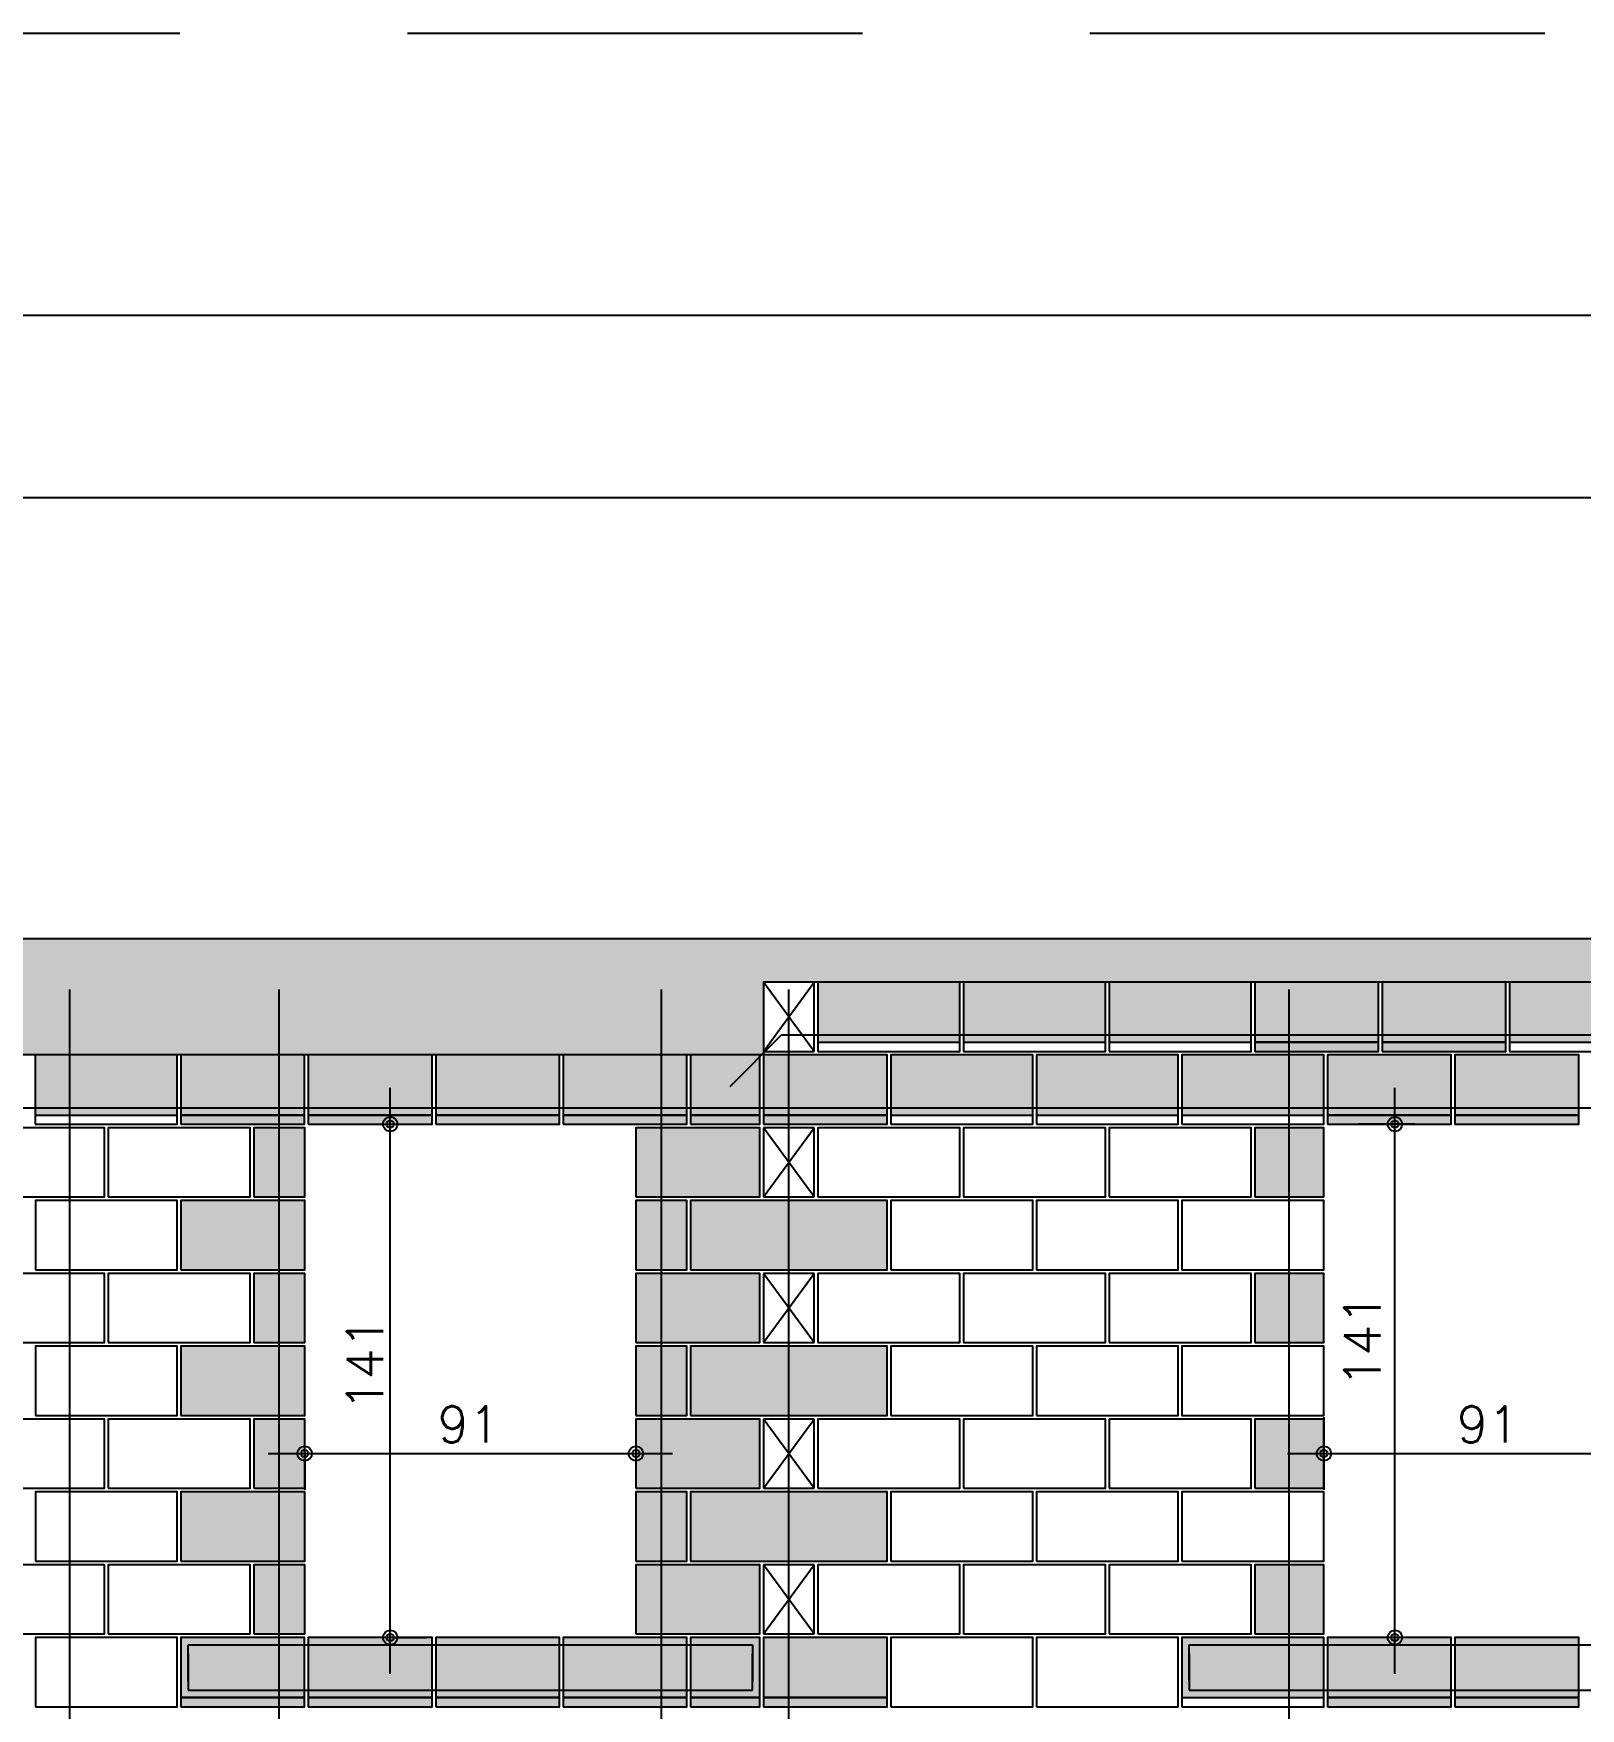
# Model space of a CAD drawing. Extents: x -1.9 to 86, y -1.5 to 61.
# Drawn here: x 36.5 to 45, y 51.75 to 60.95 of the extents above; entities that cross this region are included whole.
import ezdxf

# ---------------------------------------------------------------- set-up
doc = ezdxf.new("R2010")
doc.units = 0
doc.header["$MEASUREMENT"] = 0
doc.linetypes.add('HIDDEN', pattern=[0.375, 0.25, -0.125])
doc.layers.get('0').update_dxf_attribs({"linetype": 'CONTINUOUS'})
doc.layers.get('Defpoints').update_dxf_attribs({"linetype": 'CONTINUOUS'})
for name, color, linetype in [('ARQ_FOLHA', 7, 'CONTINUOUS'), ('PENA_01', 1, 'CONTINUOUS'), ('PENA_02', 2, 'CONTINUOUS'), ('PENA_03', 3, 'CONTINUOUS'), ('PENA_05', 5, 'CONTINUOUS'), ('PENA_09', 254, 'CONTINUOUS'), ('PENA_11', 252, 'CONTINUOUS'), ('PENA_19', 240, 'CONTINUOUS'), ('PENA_21', 100, 'CONTINUOUS'), ('PENA_23', 50, 'CONTINUOUS'), ('PENA_28', 135, 'CONTINUOUS')]:
    doc.layers.add(name, color=color, linetype=linetype)
doc.styles.get("Standard").update_dxf_attribs({"font": 'ROMANS.SHX'})

# ---------------------------------------------------------------- blocks, each defined once
blk = doc.blocks.new('FOLHA A1 - 841 X 594')
at = {"layer": 'ARQ_FOLHA', "color": 1}
for points in [[(-841, 0), (0, 0), (0, 594), (-841, 594)], [(-816, 10), (-10, 10), (-10, 584), (-816, 584)]]:
    blk.add_lwpolyline(points, close=True, dxfattribs=at)
at = {"layer": 'Defpoints', "color": 8, "linetype": 'HIDDEN', "ltscale": 100}
blk.add_lwpolyline([(-860.5, 609.5), (-860.5, -15.5), (19.5, -15.5), (19.5, 609.5)], close=True, dxfattribs=at)
blk = doc.blocks.new('*U24')
blk.add_blockref('FOLHA A1 - 841 X 594', (0, 0))

msp = doc.modelspace()

# ---------------------------------------------------------------- linework, layer by layer
at = {"layer": 'PENA_01', "linetype": 'Continuous'}
for p, q in [((40.805295, 55.408602), (41.585295, 55.408602)), ((41.605295, 55.408602), (42.385295, 55.408602)), ((42.405295, 55.408602), (43.185295, 55.408602)), ((43.205295, 55.408602), (43.885295, 55.408602)), ((43.905295, 55.408602), (44.585295, 55.408602)), ((44.605295, 55.408602), (45.385295, 55.408602)), ((38.455276, 51.938602), (38.455276, 55.158602)), ((43.975294, 51.938602), (43.975294, 55.158602)), ((36.504911, 55.008602), (37.284911, 55.008602)), ((37.304911, 55.008602), (37.984911, 55.008602)), ((38.004911, 55.008602), (38.684911, 55.008602)), ((38.544911, 54.958602), (38.655276, 54.958602)), ((38.705295, 55.008602), (39.385295, 55.008602)), ((39.405295, 55.008602), (40.085295, 55.008602)), ((40.105295, 55.008602), (40.485295, 55.008602)), ((40.505295, 55.008602), (41.185295, 55.008602)), ((41.205295, 55.008602), (41.985295, 55.008602)), ((42.005295, 55.008602), (42.785295, 55.008602)), ((42.805295, 55.008602), (43.585295, 55.008602)), ((43.605295, 55.008602), (44.285295, 55.008602)), ((44.085295, 54.958602), (43.775294, 54.958602)), ((44.305295, 55.008602), (44.985295, 55.008602)), ((39.805295, 53.348602), (39.805295, 53.349028)), ((43.585295, 53.348602), (43.585295, 52.949028)), ((37.785295, 53.149028), (40.005295, 53.149028)), ((37.985295, 53.158602), (37.985295, 52.949028)), ((43.385295, 53.149028), (45.605295, 53.149028)), ((38.479179, 52.138602), (38.655276, 52.138602)), ((43.920493, 52.138602), (43.775294, 52.138602)), ((37.304911, 51.808602), (37.984911, 51.808602)), ((38.004911, 51.808602), (38.684911, 51.808602)), ((38.705295, 51.808602), (39.385295, 51.808602)), ((39.405295, 51.808602), (40.085295, 51.808602)), ((40.105295, 51.808602), (40.485295, 51.808602)), ((40.505295, 51.808602), (41.185295, 51.808602)), ((42.805295, 51.808602), (43.585295, 51.808602)), ((43.605295, 51.808602), (44.285295, 51.808602)), ((44.305295, 51.808602), (44.985295, 51.808602))]:
    msp.add_line(p, q, dxfattribs=at)
at = {"layer": 'PENA_02', "linetype": 'Continuous'}
for p, q in [((40.785295, 55.738602), (40.505295, 55.738602)), ((40.505295, 55.738602), (40.505295, 55.358602)), ((40.785295, 55.358602), (40.785295, 55.738602)), ((40.505295, 55.358602), (40.785295, 55.358602)), ((40.785295, 54.938602), (40.505295, 54.938602)), ((40.505295, 54.938602), (40.505295, 54.558602)), ((40.785295, 54.558602), (40.785295, 54.938602)), ((40.505295, 54.558602), (40.785295, 54.558602)), ((40.785295, 54.138602), (40.505295, 54.138602)), ((40.505295, 54.138602), (40.505295, 53.758602)), ((40.785295, 53.758602), (40.785295, 54.138602)), ((40.505295, 53.758602), (40.785295, 53.758602)), ((40.785295, 53.338602), (40.505295, 53.338602)), ((40.505295, 53.338602), (40.505295, 52.958602)), ((40.785295, 52.958602), (40.785295, 53.338602)), ((40.505295, 52.958602), (40.785295, 52.958602)), ((40.785295, 52.538602), (40.505295, 52.538602)), ((40.505295, 52.538602), (40.505295, 52.158602)), ((40.785295, 52.158602), (40.785295, 52.538602)), ((40.505295, 52.158602), (40.785295, 52.158602))]:
    msp.add_line(p, q, dxfattribs=at)
for points in [[(28.305295, 55.978602), (48.485295, 55.978602), (48.485295, 55.738602), (40.505295, 55.738602), (40.505295, 55.338602), (28.305295, 55.338602), (28.305295, 55.978602)], [(40.805295, 55.358602), (41.585295, 55.358602), (41.585295, 55.738602), (40.805295, 55.738602), (40.805295, 55.358602)], [(41.605295, 55.358602), (42.385295, 55.358602), (42.385295, 55.738602), (41.605295, 55.738602), (41.605295, 55.358602)], [(42.405295, 55.358602), (43.185295, 55.358602), (43.185295, 55.738602), (42.405295, 55.738602), (42.405295, 55.358602)], [(43.205295, 55.358602), (43.885295, 55.358602), (43.885295, 55.738602), (43.205295, 55.738602), (43.205295, 55.358602)], [(43.905295, 55.358602), (44.585295, 55.358602), (44.585295, 55.738602), (43.905295, 55.738602), (43.905295, 55.358602)], [(44.605295, 55.358602), (45.385295, 55.358602), (45.385295, 55.738602), (44.605295, 55.738602), (44.605295, 55.358602)], [(36.504911, 54.958602), (37.284911, 54.958602), (37.284911, 55.338602), (36.504911, 55.338602), (36.504911, 54.958602)], [(37.304911, 54.958602), (37.984911, 54.958602), (37.984911, 55.338602), (37.304911, 55.338602), (37.304911, 54.958602)], [(38.004911, 54.958602), (38.684911, 54.958602), (38.684911, 55.338602), (38.004911, 55.338602), (38.004911, 54.958602)], [(38.705295, 54.958602), (39.385295, 54.958602), (39.385295, 55.338602), (38.705295, 55.338602), (38.705295, 54.958602)], [(39.405295, 54.958602), (40.085295, 54.958602), (40.085295, 55.338602), (39.405295, 55.338602), (39.405295, 54.958602)], [(40.105295, 54.958602), (40.485295, 54.958602), (40.485295, 55.338602), (40.105295, 55.338602), (40.105295, 54.958602)], [(40.505295, 54.958602), (41.185295, 54.958602), (41.185295, 55.338602), (40.505295, 55.338602), (40.505295, 54.958602)], [(41.205295, 54.958602), (41.985295, 54.958602), (41.985295, 55.338602), (41.205295, 55.338602), (41.205295, 54.958602)], [(42.005295, 54.958602), (42.785295, 54.958602), (42.785295, 55.338602), (42.005295, 55.338602), (42.005295, 54.958602)], [(42.805295, 54.958602), (43.585295, 54.958602), (43.585295, 55.338602), (42.805295, 55.338602), (42.805295, 54.958602)], [(43.605295, 54.958602), (44.285295, 54.958602), (44.285295, 55.338602), (43.605295, 55.338602), (43.605295, 54.958602)], [(44.305295, 54.958602), (44.985295, 54.958602), (44.985295, 55.338602), (44.305295, 55.338602), (44.305295, 54.958602)], [(36.105295, 54.558602), (36.885295, 54.558602), (36.885295, 54.938602), (36.105295, 54.938602), (36.105295, 54.558602)], [(36.905295, 54.558602), (37.685295, 54.558602), (37.685295, 54.938602), (36.905295, 54.938602), (36.905295, 54.558602)], [(37.705295, 54.558602), (37.985295, 54.558602), (37.985295, 54.938602), (37.705295, 54.938602), (37.705295, 54.558602)], [(39.805295, 54.558602), (40.485295, 54.558602), (40.485295, 54.938602), (39.805295, 54.938602), (39.805295, 54.558602)], [(40.805295, 54.558602), (41.585295, 54.558602), (41.585295, 54.938602), (40.805295, 54.938602), (40.805295, 54.558602)], [(41.605295, 54.558602), (42.385295, 54.558602), (42.385295, 54.938602), (41.605295, 54.938602), (41.605295, 54.558602)], [(42.405295, 54.558602), (43.185295, 54.558602), (43.185295, 54.938602), (42.405295, 54.938602), (42.405295, 54.558602)], [(43.205295, 54.558602), (43.585295, 54.558602), (43.585295, 54.938602), (43.205295, 54.938602), (43.205295, 54.558602)], [(36.505295, 54.158602), (37.285295, 54.158602), (37.285295, 54.538602), (36.505295, 54.538602), (36.505295, 54.158602)], [(37.305295, 54.158602), (37.985295, 54.158602), (37.985295, 54.538602), (37.305295, 54.538602), (37.305295, 54.158602)], [(39.805295, 54.158602), (40.085295, 54.158602), (40.085295, 54.538602), (39.805295, 54.538602), (39.805295, 54.158602)], [(40.105295, 54.158602), (41.185295, 54.158602), (41.185295, 54.538602), (40.105295, 54.538602), (40.105295, 54.158602)], [(41.205295, 54.158602), (41.985295, 54.158602), (41.985295, 54.538602), (41.205295, 54.538602), (41.205295, 54.158602)], [(42.005295, 54.158602), (42.785295, 54.158602), (42.785295, 54.538602), (42.005295, 54.538602), (42.005295, 54.158602)], [(42.805295, 54.158602), (43.585295, 54.158602), (43.585295, 54.538602), (42.805295, 54.538602), (42.805295, 54.158602)], [(36.105295, 53.758602), (36.885295, 53.758602), (36.885295, 54.138602), (36.105295, 54.138602), (36.105295, 53.758602)], [(36.905295, 53.758602), (37.685295, 53.758602), (37.685295, 54.138602), (36.905295, 54.138602), (36.905295, 53.758602)], [(37.705295, 53.758602), (37.985295, 53.758602), (37.985295, 54.138602), (37.705295, 54.138602), (37.705295, 53.758602)], [(39.805295, 53.758602), (40.485295, 53.758602), (40.485295, 54.138602), (39.805295, 54.138602), (39.805295, 53.758602)], [(40.805295, 53.758602), (41.585295, 53.758602), (41.585295, 54.138602), (40.805295, 54.138602), (40.805295, 53.758602)], [(41.605295, 53.758602), (42.385295, 53.758602), (42.385295, 54.138602), (41.605295, 54.138602), (41.605295, 53.758602)], [(42.405295, 53.758602), (43.185295, 53.758602), (43.185295, 54.138602), (42.405295, 54.138602), (42.405295, 53.758602)], [(43.205295, 53.758602), (43.585295, 53.758602), (43.585295, 54.138602), (43.205295, 54.138602), (43.205295, 53.758602)], [(36.505295, 53.358602), (37.285295, 53.358602), (37.285295, 53.738602), (36.505295, 53.738602), (36.505295, 53.358602)], [(37.305295, 53.358602), (37.985295, 53.358602), (37.985295, 53.738602), (37.305295, 53.738602), (37.305295, 53.358602)], [(39.805295, 53.358602), (40.085295, 53.358602), (40.085295, 53.738602), (39.805295, 53.738602), (39.805295, 53.358602)], [(40.105295, 53.358602), (41.185295, 53.358602), (41.185295, 53.738602), (40.105295, 53.738602), (40.105295, 53.358602)], [(41.205295, 53.358602), (41.985295, 53.358602), (41.985295, 53.738602), (41.205295, 53.738602), (41.205295, 53.358602)], [(42.005295, 53.358602), (42.785295, 53.358602), (42.785295, 53.738602), (42.005295, 53.738602), (42.005295, 53.358602)], [(42.805295, 53.358602), (43.585295, 53.358602), (43.585295, 53.738602), (42.805295, 53.738602), (42.805295, 53.358602)], [(36.105295, 52.958602), (36.885295, 52.958602), (36.885295, 53.338602), (36.105295, 53.338602), (36.105295, 52.958602)], [(36.905295, 52.958602), (37.685295, 52.958602), (37.685295, 53.338602), (36.905295, 53.338602), (36.905295, 52.958602)], [(37.705295, 52.958602), (37.985295, 52.958602), (37.985295, 53.338602), (37.705295, 53.338602), (37.705295, 52.958602)], [(39.805295, 52.958602), (40.485295, 52.958602), (40.485295, 53.338602), (39.805295, 53.338602), (39.805295, 52.958602)], [(40.805295, 52.958602), (41.585295, 52.958602), (41.585295, 53.338602), (40.805295, 53.338602), (40.805295, 52.958602)], [(41.605295, 52.958602), (42.385295, 52.958602), (42.385295, 53.338602), (41.605295, 53.338602), (41.605295, 52.958602)], [(42.405295, 52.958602), (43.185295, 52.958602), (43.185295, 53.338602), (42.405295, 53.338602), (42.405295, 52.958602)], [(43.205295, 52.958602), (43.585295, 52.958602), (43.585295, 53.338602), (43.205295, 53.338602), (43.205295, 52.958602)], [(36.505295, 52.558602), (37.285295, 52.558602), (37.285295, 52.938602), (36.505295, 52.938602), (36.505295, 52.558602)], [(37.305295, 52.558602), (37.985295, 52.558602), (37.985295, 52.938602), (37.305295, 52.938602), (37.305295, 52.558602)], [(39.805295, 52.558602), (40.085295, 52.558602), (40.085295, 52.938602), (39.805295, 52.938602), (39.805295, 52.558602)], [(40.105295, 52.558602), (41.185295, 52.558602), (41.185295, 52.938602), (40.105295, 52.938602), (40.105295, 52.558602)], [(41.205295, 52.558602), (41.985295, 52.558602), (41.985295, 52.938602), (41.205295, 52.938602), (41.205295, 52.558602)], [(42.005295, 52.558602), (42.785295, 52.558602), (42.785295, 52.938602), (42.005295, 52.938602), (42.005295, 52.558602)], [(42.805295, 52.558602), (43.585295, 52.558602), (43.585295, 52.938602), (42.805295, 52.938602), (42.805295, 52.558602)], [(36.105295, 52.158602), (36.885295, 52.158602), (36.885295, 52.538602), (36.105295, 52.538602), (36.105295, 52.158602)], [(36.905295, 52.158602), (37.685295, 52.158602), (37.685295, 52.538602), (36.905295, 52.538602), (36.905295, 52.158602)], [(37.705295, 52.158602), (37.985295, 52.158602), (37.985295, 52.538602), (37.705295, 52.538602), (37.705295, 52.158602)], [(39.805295, 52.158602), (40.485295, 52.158602), (40.485295, 52.538602), (39.805295, 52.538602), (39.805295, 52.158602)], [(40.805295, 52.158602), (41.585295, 52.158602), (41.585295, 52.538602), (40.805295, 52.538602), (40.805295, 52.158602)], [(41.605295, 52.158602), (42.385295, 52.158602), (42.385295, 52.538602), (41.605295, 52.538602), (41.605295, 52.158602)], [(42.405295, 52.158602), (43.185295, 52.158602), (43.185295, 52.538602), (42.405295, 52.538602), (42.405295, 52.158602)], [(43.205295, 52.158602), (43.585295, 52.158602), (43.585295, 52.538602), (43.205295, 52.538602), (43.205295, 52.158602)], [(36.505295, 51.758602), (37.285295, 51.758602), (37.285295, 52.138602), (36.505295, 52.138602), (36.505295, 51.758602)], [(37.304911, 51.758602), (37.984911, 51.758602), (37.984911, 52.138602), (37.304911, 52.138602), (37.304911, 51.758602)], [(38.004911, 51.758602), (38.684911, 51.758602), (38.684911, 52.138602), (38.004911, 52.138602), (38.004911, 51.758602)], [(38.705295, 51.758602), (39.385295, 51.758602), (39.385295, 52.138602), (38.705295, 52.138602), (38.705295, 51.758602)], [(39.405295, 51.758602), (40.085295, 51.758602), (40.085295, 52.138602), (39.405295, 52.138602), (39.405295, 51.758602)], [(40.105295, 51.758602), (40.485295, 51.758602), (40.485295, 52.138602), (40.105295, 52.138602), (40.105295, 51.758602)], [(40.505295, 51.758602), (41.185295, 51.758602), (41.185295, 52.138602), (40.505295, 52.138602), (40.505295, 51.758602)], [(41.205295, 51.758602), (41.985295, 51.758602), (41.985295, 52.138602), (41.205295, 52.138602), (41.205295, 51.758602)], [(42.005295, 51.758602), (42.785295, 51.758602), (42.785295, 52.138602), (42.005295, 52.138602), (42.005295, 51.758602)], [(42.805295, 51.758602), (43.585295, 51.758602), (43.585295, 52.138602), (42.805295, 52.138602), (42.805295, 51.758602)], [(43.605295, 51.758602), (44.285295, 51.758602), (44.285295, 52.138602), (43.605295, 52.138602), (43.605295, 51.758602)], [(44.305295, 51.758602), (44.985295, 51.758602), (44.985295, 52.138602), (44.305295, 52.138602), (44.305295, 51.758602)]]:
    msp.add_lwpolyline(points, dxfattribs=at)
for centre, radius in [((38.455276, 54.958602), 0.04), ((38.455276, 54.958602), 0.02), ((43.975294, 54.958602), 0.04), ((43.975294, 54.958602), 0.02), ((37.985295, 53.149028), 0.04), ((39.805295, 53.149028), 0.04), ((43.585295, 53.149028), 0.04), ((37.985295, 53.149028), 0.02), ((39.805295, 53.149028), 0.02), ((43.585295, 53.149028), 0.02), ((38.455276, 52.138602), 0.04), ((43.975294, 52.138602), 0.04), ((38.455276, 52.138602), 0.02), ((43.975294, 52.138602), 0.02)]:
    msp.add_circle(centre, radius, dxfattribs=at)
at = {"layer": 'PENA_03', "linetype": 'Continuous'}
for p, q in [((40.505295, 55.358602), (40.785295, 55.738602)), ((40.785295, 55.358602), (40.505295, 55.738602)), ((38.344911, 54.958602), (38.344911, 54.958602)), ((40.505295, 54.558602), (40.785295, 54.938602)), ((40.785295, 54.558602), (40.505295, 54.938602)), ((44.285295, 54.958602), (44.285295, 54.958602)), ((40.505295, 53.758602), (40.785295, 54.138602)), ((40.785295, 53.758602), (40.505295, 54.138602)), ((43.585295, 53.548602), (43.585295, 53.548602)), ((37.985295, 53.358602), (37.985295, 53.358602)), ((40.505295, 52.958602), (40.785295, 53.338602)), ((40.785295, 52.958602), (40.505295, 53.338602)), ((39.805295, 53.148602), (39.805295, 53.148602)), ((40.505295, 52.158602), (40.785295, 52.538602)), ((40.785295, 52.158602), (40.505295, 52.538602)), ((38.279179, 52.138602), (38.279179, 52.138602)), ((44.120493, 52.138602), (44.120493, 52.138602))]:
    msp.add_line(p, q, dxfattribs=at)
at = {"layer": 'PENA_05', "linetype": 'Continuous'}
for p, q in [((36.695295, 48.738602), (36.695295, 55.698602)), ((37.845295, 48.738602), (37.845295, 55.698602)), ((39.945295, 48.738602), (39.945295, 55.698602)), ((40.645295, 48.738602), (40.645295, 55.698602)), ((43.395295, 48.738602), (43.395295, 55.698602)), ((40.322452, 55.16576), (40.605295, 55.448602)), ((40.605295, 55.448602), (48.385295, 55.448602)), ((28.405295, 55.048602), (48.385295, 55.048602)), ((37.344911, 51.898602), (37.344911, 52.098602)), ((37.344911, 52.098602), (40.445295, 52.098602)), ((40.445295, 52.098602), (40.445295, 51.898602)), ((42.845295, 51.898602), (42.845295, 52.098602)), ((42.845295, 52.098602), (45.645295, 52.098602)), ((37.344911, 52.048602), (37.344911, 51.848602)), ((40.445295, 51.848602), (40.445295, 52.048602)), ((42.845295, 52.048602), (42.845295, 51.848602)), ((37.344911, 51.848602), (40.445295, 51.848602)), ((42.845295, 51.848602), (45.645295, 51.848602))]:
    msp.add_line(p, q, dxfattribs=at)
at = {"layer": 'PENA_09', "linetype": 'Continuous'}
for points in [[(40.805295, 55.408602), (41.585295, 55.408602), (41.585295, 55.738602), (40.805295, 55.738602), (40.805295, 55.408602)], [(41.605295, 55.408602), (42.385295, 55.408602), (42.385295, 55.738602), (41.605295, 55.738602), (41.605295, 55.408602)], [(42.405295, 55.408602), (43.185295, 55.408602), (43.185295, 55.738602), (42.405295, 55.738602), (42.405295, 55.408602)], [(43.205295, 55.408602), (43.885295, 55.408602), (43.885295, 55.738602), (43.205295, 55.738602), (43.205295, 55.408602)], [(43.905295, 55.408602), (44.585295, 55.408602), (44.585295, 55.738602), (43.905295, 55.738602), (43.905295, 55.408602)], [(44.605295, 55.408602), (45.385295, 55.408602), (45.385295, 55.738602), (44.605295, 55.738602), (44.605295, 55.408602)], [(36.504911, 55.008602), (37.284911, 55.008602), (37.284911, 55.338602), (36.504911, 55.338602), (36.504911, 55.008602)], [(37.304911, 55.008602), (37.984911, 55.008602), (37.984911, 55.338602), (37.304911, 55.338602), (37.304911, 55.008602)], [(38.004911, 55.008602), (38.684911, 55.008602), (38.684911, 55.338602), (38.004911, 55.338602), (38.004911, 55.008602)], [(38.705295, 55.008602), (39.385295, 55.008602), (39.385295, 55.338602), (38.705295, 55.338602), (38.705295, 55.008602)], [(39.405295, 55.008602), (40.085295, 55.008602), (40.085295, 55.338602), (39.405295, 55.338602), (39.405295, 55.008602)], [(40.105295, 55.008602), (40.485295, 55.008602), (40.485295, 55.338602), (40.105295, 55.338602), (40.105295, 55.008602)], [(40.505295, 55.008602), (41.185295, 55.008602), (41.185295, 55.338602), (40.505295, 55.338602), (40.505295, 55.008602)], [(41.205295, 55.008602), (41.985295, 55.008602), (41.985295, 55.338602), (41.205295, 55.338602), (41.205295, 55.008602)], [(42.005295, 55.008602), (42.785295, 55.008602), (42.785295, 55.338602), (42.005295, 55.338602), (42.005295, 55.008602)], [(42.805295, 55.008602), (43.585295, 55.008602), (43.585295, 55.338602), (42.805295, 55.338602), (42.805295, 55.008602)], [(43.605295, 55.008602), (44.285295, 55.008602), (44.285295, 55.338602), (43.605295, 55.338602), (43.605295, 55.008602)], [(44.305295, 55.008602), (44.985295, 55.008602), (44.985295, 55.338602), (44.305295, 55.338602), (44.305295, 55.008602)], [(37.304911, 51.808602), (37.984911, 51.808602), (37.984911, 52.138602), (37.304911, 52.138602), (37.304911, 51.808602)], [(38.004911, 51.808602), (38.684911, 51.808602), (38.684911, 52.138602), (38.004911, 52.138602), (38.004911, 51.808602)], [(38.705295, 51.808602), (39.385295, 51.808602), (39.385295, 52.138602), (38.705295, 52.138602), (38.705295, 51.808602)], [(39.405295, 51.808602), (40.085295, 51.808602), (40.085295, 52.138602), (39.405295, 52.138602), (39.405295, 51.808602)], [(40.105295, 51.808602), (40.485295, 51.808602), (40.485295, 52.138602), (40.105295, 52.138602), (40.105295, 51.808602)], [(40.505295, 51.808602), (41.185295, 51.808602), (41.185295, 52.138602), (40.505295, 52.138602), (40.505295, 51.808602)], [(42.805295, 51.808602), (43.585295, 51.808602), (43.585295, 52.138602), (42.805295, 52.138602), (42.805295, 51.808602)], [(43.605295, 51.808602), (44.285295, 51.808602), (44.285295, 52.138602), (43.605295, 52.138602), (43.605295, 51.808602)], [(44.305295, 51.808602), (44.985295, 51.808602), (44.985295, 52.138602), (44.305295, 52.138602), (44.305295, 51.808602)]]:
    msp.add_lwpolyline(points, dxfattribs=at)
for points in [[(40.805295, 55.408602), (41.585295, 55.408602), (41.585295, 55.738602)], [(40.805295, 55.408602), (41.585295, 55.738602), (40.805295, 55.738602)], [(40.805295, 55.408602), (40.805295, 55.738602), (40.805295, 55.408602)], [(41.605295, 55.408602), (42.385295, 55.408602), (42.385295, 55.738602)], [(41.605295, 55.408602), (42.385295, 55.738602), (41.605295, 55.738602)], [(41.605295, 55.408602), (41.605295, 55.738602), (41.605295, 55.408602)], [(42.405295, 55.408602), (43.185295, 55.408602), (43.185295, 55.738602)], [(42.405295, 55.408602), (43.185295, 55.738602), (42.405295, 55.738602)], [(42.405295, 55.408602), (42.405295, 55.738602), (42.405295, 55.408602)], [(43.205295, 55.408602), (43.885295, 55.408602), (43.885295, 55.738602)], [(43.205295, 55.408602), (43.885295, 55.738602), (43.205295, 55.738602)], [(43.205295, 55.408602), (43.205295, 55.738602), (43.205295, 55.408602)], [(43.905295, 55.408602), (44.585295, 55.408602), (44.585295, 55.738602)], [(43.905295, 55.408602), (44.585295, 55.738602), (43.905295, 55.738602)], [(43.905295, 55.408602), (43.905295, 55.738602), (43.905295, 55.408602)], [(44.605295, 55.408602), (45.385295, 55.408602), (45.385295, 55.738602)], [(44.605295, 55.408602), (45.385295, 55.738602), (44.605295, 55.738602)], [(44.605295, 55.408602), (44.605295, 55.738602), (44.605295, 55.408602)], [(36.504911, 55.008602), (37.284911, 55.008602), (37.284911, 55.338602)], [(36.504911, 55.008602), (37.284911, 55.338602), (36.504911, 55.338602)], [(36.504911, 55.008602), (36.504911, 55.338602), (36.504911, 55.008602)], [(37.304911, 55.008602), (37.984911, 55.008602), (37.984911, 55.338602)], [(37.304911, 55.008602), (37.984911, 55.338602), (37.304911, 55.338602)], [(37.304911, 55.008602), (37.304911, 55.338602), (37.304911, 55.008602)], [(38.004911, 55.008602), (38.684911, 55.008602), (38.684911, 55.338602)], [(38.004911, 55.008602), (38.684911, 55.338602), (38.004911, 55.338602)], [(38.004911, 55.008602), (38.004911, 55.338602), (38.004911, 55.008602)], [(38.705295, 55.008602), (39.385295, 55.008602), (39.385295, 55.338602)], [(38.705295, 55.008602), (39.385295, 55.338602), (38.705295, 55.338602)], [(38.705295, 55.008602), (38.705295, 55.338602), (38.705295, 55.008602)], [(39.405295, 55.008602), (40.085295, 55.008602), (40.085295, 55.338602)], [(39.405295, 55.008602), (40.085295, 55.338602), (39.405295, 55.338602)], [(39.405295, 55.008602), (39.405295, 55.338602), (39.405295, 55.008602)], [(40.105295, 55.008602), (40.485295, 55.008602), (40.485295, 55.338602)], [(40.105295, 55.008602), (40.485295, 55.338602), (40.105295, 55.338602)], [(40.105295, 55.008602), (40.105295, 55.338602), (40.105295, 55.008602)], [(40.505295, 55.008602), (41.185295, 55.008602), (41.185295, 55.338602)], [(40.505295, 55.008602), (41.185295, 55.338602), (40.505295, 55.338602)], [(40.505295, 55.008602), (40.505295, 55.338602), (40.505295, 55.008602)], [(41.205295, 55.008602), (41.985295, 55.008602), (41.985295, 55.338602)], [(41.205295, 55.008602), (41.985295, 55.338602), (41.205295, 55.338602)], [(41.205295, 55.008602), (41.205295, 55.338602), (41.205295, 55.008602)], [(42.005295, 55.008602), (42.785295, 55.008602), (42.785295, 55.338602)], [(42.005295, 55.008602), (42.785295, 55.338602), (42.005295, 55.338602)], [(42.005295, 55.008602), (42.005295, 55.338602), (42.005295, 55.008602)], [(42.805295, 55.008602), (43.585295, 55.008602), (43.585295, 55.338602)], [(42.805295, 55.008602), (43.585295, 55.338602), (42.805295, 55.338602)], [(42.805295, 55.008602), (42.805295, 55.338602), (42.805295, 55.008602)], [(43.605295, 55.008602), (44.285295, 55.008602), (44.285295, 55.338602)], [(43.605295, 55.008602), (44.285295, 55.338602), (43.605295, 55.338602)], [(43.605295, 55.008602), (43.605295, 55.338602), (43.605295, 55.008602)], [(44.305295, 55.008602), (44.985295, 55.008602), (44.985295, 55.338602)], [(44.305295, 55.008602), (44.985295, 55.338602), (44.305295, 55.338602)], [(44.305295, 55.008602), (44.305295, 55.338602), (44.305295, 55.008602)], [(37.304911, 51.808602), (37.984911, 51.808602), (37.984911, 52.138602)], [(37.304911, 51.808602), (37.984911, 52.138602), (37.304911, 52.138602)], [(37.304911, 51.808602), (37.304911, 52.138602), (37.304911, 51.808602)], [(38.004911, 51.808602), (38.684911, 51.808602), (38.684911, 52.138602)], [(38.004911, 51.808602), (38.684911, 52.138602), (38.004911, 52.138602)], [(38.004911, 51.808602), (38.004911, 52.138602), (38.004911, 51.808602)], [(38.705295, 51.808602), (39.385295, 51.808602), (39.385295, 52.138602)], [(38.705295, 51.808602), (39.385295, 52.138602), (38.705295, 52.138602)], [(38.705295, 51.808602), (38.705295, 52.138602), (38.705295, 51.808602)], [(39.405295, 51.808602), (40.085295, 51.808602), (40.085295, 52.138602)], [(39.405295, 51.808602), (40.085295, 52.138602), (39.405295, 52.138602)], [(39.405295, 51.808602), (39.405295, 52.138602), (39.405295, 51.808602)], [(40.105295, 51.808602), (40.485295, 51.808602), (40.485295, 52.138602)], [(40.105295, 51.808602), (40.485295, 52.138602), (40.105295, 52.138602)], [(40.105295, 51.808602), (40.105295, 52.138602), (40.105295, 51.808602)], [(40.505295, 51.808602), (41.185295, 51.808602), (41.185295, 52.138602)], [(40.505295, 51.808602), (41.185295, 52.138602), (40.505295, 52.138602)], [(40.505295, 51.808602), (40.505295, 52.138602), (40.505295, 51.808602)], [(42.805295, 51.808602), (43.585295, 51.808602), (43.585295, 52.138602)], [(42.805295, 51.808602), (43.585295, 52.138602), (42.805295, 52.138602)], [(42.805295, 51.808602), (42.805295, 52.138602), (42.805295, 51.808602)], [(43.605295, 51.808602), (44.285295, 51.808602), (44.285295, 52.138602)], [(43.605295, 51.808602), (44.285295, 52.138602), (43.605295, 52.138602)], [(43.605295, 51.808602), (43.605295, 52.138602), (43.605295, 51.808602)], [(44.305295, 51.808602), (44.985295, 51.808602), (44.985295, 52.138602)], [(44.305295, 51.808602), (44.985295, 52.138602), (44.305295, 52.138602)], [(44.305295, 51.808602), (44.305295, 52.138602), (44.305295, 51.808602)]]:
    msp.add_solid(points, dxfattribs=at)
at = {"layer": 'PENA_11', "linetype": 'Continuous'}
for points in [[(28.305295, 55.978602), (48.485295, 55.978602), (48.485295, 55.738602)], [(28.305295, 55.978602), (48.485295, 55.738602), (40.505295, 55.738602)], [(28.305295, 55.978602), (40.505295, 55.738602), (40.505295, 55.338602)], [(28.305295, 55.978602), (40.505295, 55.338602), (28.305295, 55.338602)]]:
    msp.add_solid(points, dxfattribs=at)
at = {"layer": 'PENA_19', "linetype": 'Continuous'}
for points in [[(40.105295, 54.158602), (41.185295, 54.158602), (41.185295, 54.538602), (40.105295, 54.538602), (40.105295, 54.158602)], [(40.105295, 53.358602), (41.185295, 53.358602), (41.185295, 53.738602), (40.105295, 53.738602), (40.105295, 53.358602)], [(40.105295, 52.558602), (41.185295, 52.558602), (41.185295, 52.938602), (40.105295, 52.938602), (40.105295, 52.558602)]]:
    msp.add_lwpolyline(points, dxfattribs=at)
for points in [[(40.105295, 54.158602), (41.185295, 54.158602), (41.185295, 54.538602)], [(40.105295, 54.158602), (41.185295, 54.538602), (40.105295, 54.538602)], [(40.105295, 54.158602), (40.105295, 54.538602), (40.105295, 54.158602)], [(40.105295, 53.358602), (41.185295, 53.358602), (41.185295, 53.738602)], [(40.105295, 53.358602), (41.185295, 53.738602), (40.105295, 53.738602)], [(40.105295, 53.358602), (40.105295, 53.738602), (40.105295, 53.358602)], [(40.105295, 52.558602), (41.185295, 52.558602), (41.185295, 52.938602)], [(40.105295, 52.558602), (41.185295, 52.938602), (40.105295, 52.938602)], [(40.105295, 52.558602), (40.105295, 52.938602), (40.105295, 52.558602)]]:
    msp.add_solid(points, dxfattribs=at)
at = {"layer": 'PENA_21', "linetype": 'Continuous'}
for points in [[(43.205295, 55.358602), (43.885295, 55.358602), (43.885295, 55.408602), (43.205295, 55.408602), (43.205295, 55.358602)], [(43.905295, 55.358602), (44.585295, 55.358602), (44.585295, 55.408602), (43.905295, 55.408602), (43.905295, 55.358602)], [(37.304911, 54.958602), (37.984911, 54.958602), (37.984911, 55.008602), (37.304911, 55.008602), (37.304911, 54.958602)], [(38.004911, 54.958602), (38.684911, 54.958602), (38.684911, 55.008602), (38.004911, 55.008602), (38.004911, 54.958602)], [(38.705295, 54.958602), (39.385295, 54.958602), (39.385295, 55.008602), (38.705295, 55.008602), (38.705295, 54.958602)], [(39.405295, 54.958602), (40.085295, 54.958602), (40.085295, 55.008602), (39.405295, 55.008602), (39.405295, 54.958602)], [(39.805295, 54.558602), (40.485295, 54.558602), (40.485295, 54.938602), (39.805295, 54.938602), (39.805295, 54.558602)], [(40.505295, 54.958602), (41.185295, 54.958602), (41.185295, 55.008602), (40.505295, 55.008602), (40.505295, 54.958602)], [(43.605295, 54.958602), (44.285295, 54.958602), (44.285295, 55.008602), (43.605295, 55.008602), (43.605295, 54.958602)], [(44.305295, 54.958602), (44.985295, 54.958602), (44.985295, 55.008602), (44.305295, 55.008602), (44.305295, 54.958602)], [(37.305295, 54.158602), (37.985295, 54.158602), (37.985295, 54.538602), (37.305295, 54.538602), (37.305295, 54.158602)], [(39.805295, 53.758602), (40.485295, 53.758602), (40.485295, 54.138602), (39.805295, 54.138602), (39.805295, 53.758602)], [(37.305295, 53.358602), (37.985295, 53.358602), (37.985295, 53.738602), (37.305295, 53.738602), (37.305295, 53.358602)], [(39.805295, 52.958602), (40.485295, 52.958602), (40.485295, 53.338602), (39.805295, 53.338602), (39.805295, 52.958602)], [(37.305295, 52.558602), (37.985295, 52.558602), (37.985295, 52.938602), (37.305295, 52.938602), (37.305295, 52.558602)], [(39.805295, 52.158602), (40.485295, 52.158602), (40.485295, 52.538602), (39.805295, 52.538602), (39.805295, 52.158602)], [(37.304911, 51.758602), (37.984911, 51.758602), (37.984911, 51.808602), (37.304911, 51.808602), (37.304911, 51.758602)], [(38.004911, 51.758602), (38.684911, 51.758602), (38.684911, 51.808602), (38.004911, 51.808602), (38.004911, 51.758602)], [(38.705295, 51.758602), (39.385295, 51.758602), (39.385295, 51.808602), (38.705295, 51.808602), (38.705295, 51.758602)], [(39.405295, 51.758602), (40.085295, 51.758602), (40.085295, 51.808602), (39.405295, 51.808602), (39.405295, 51.758602)], [(40.505295, 51.758602), (41.185295, 51.758602), (41.185295, 51.808602), (40.505295, 51.808602), (40.505295, 51.758602)], [(43.605295, 51.758602), (44.285295, 51.758602), (44.285295, 51.808602), (43.605295, 51.808602), (43.605295, 51.758602)], [(44.305295, 51.758602), (44.985295, 51.758602), (44.985295, 51.808602), (44.305295, 51.808602), (44.305295, 51.758602)]]:
    msp.add_lwpolyline(points, dxfattribs=at)
for points in [[(43.205295, 55.358602), (43.885295, 55.358602), (43.885295, 55.408602)], [(43.205295, 55.358602), (43.885295, 55.408602), (43.205295, 55.408602)], [(43.205295, 55.358602), (43.205295, 55.408602), (43.205295, 55.358602)], [(43.905295, 55.358602), (44.585295, 55.358602), (44.585295, 55.408602)], [(43.905295, 55.358602), (44.585295, 55.408602), (43.905295, 55.408602)], [(43.905295, 55.358602), (43.905295, 55.408602), (43.905295, 55.358602)], [(37.304911, 54.958602), (37.984911, 54.958602), (37.984911, 55.008602)], [(37.304911, 54.958602), (37.984911, 55.008602), (37.304911, 55.008602)], [(37.304911, 54.958602), (37.304911, 55.008602), (37.304911, 54.958602)], [(38.004911, 54.958602), (38.684911, 54.958602), (38.684911, 55.008602)], [(38.004911, 54.958602), (38.684911, 55.008602), (38.004911, 55.008602)], [(38.004911, 54.958602), (38.004911, 55.008602), (38.004911, 54.958602)], [(38.705295, 54.958602), (39.385295, 54.958602), (39.385295, 55.008602)], [(38.705295, 54.958602), (39.385295, 55.008602), (38.705295, 55.008602)], [(38.705295, 54.958602), (38.705295, 55.008602), (38.705295, 54.958602)], [(39.405295, 54.958602), (40.085295, 54.958602), (40.085295, 55.008602)], [(39.405295, 54.958602), (40.085295, 55.008602), (39.405295, 55.008602)], [(39.405295, 54.958602), (39.405295, 55.008602), (39.405295, 54.958602)], [(39.805295, 54.558602), (40.485295, 54.558602), (40.485295, 54.938602)], [(39.805295, 54.558602), (40.485295, 54.938602), (39.805295, 54.938602)], [(39.805295, 54.558602), (39.805295, 54.938602), (39.805295, 54.558602)], [(40.505295, 54.958602), (41.185295, 54.958602), (41.185295, 55.008602)], [(40.505295, 54.958602), (41.185295, 55.008602), (40.505295, 55.008602)], [(40.505295, 54.958602), (40.505295, 55.008602), (40.505295, 54.958602)], [(43.605295, 54.958602), (44.285295, 54.958602), (44.285295, 55.008602)], [(43.605295, 54.958602), (44.285295, 55.008602), (43.605295, 55.008602)], [(43.605295, 54.958602), (43.605295, 55.008602), (43.605295, 54.958602)], [(44.305295, 54.958602), (44.985295, 54.958602), (44.985295, 55.008602)], [(44.305295, 54.958602), (44.985295, 55.008602), (44.305295, 55.008602)], [(44.305295, 54.958602), (44.305295, 55.008602), (44.305295, 54.958602)], [(37.305295, 54.158602), (37.985295, 54.158602), (37.985295, 54.538602)], [(37.305295, 54.158602), (37.985295, 54.538602), (37.305295, 54.538602)], [(37.305295, 54.158602), (37.305295, 54.538602), (37.305295, 54.158602)], [(39.805295, 53.758602), (40.485295, 53.758602), (40.485295, 54.138602)], [(39.805295, 53.758602), (40.485295, 54.138602), (39.805295, 54.138602)], [(39.805295, 53.758602), (39.805295, 54.138602), (39.805295, 53.758602)], [(37.305295, 53.358602), (37.985295, 53.358602), (37.985295, 53.738602)], [(37.305295, 53.358602), (37.985295, 53.738602), (37.305295, 53.738602)], [(37.305295, 53.358602), (37.305295, 53.738602), (37.305295, 53.358602)], [(39.805295, 52.958602), (40.485295, 52.958602), (40.485295, 53.338602)], [(39.805295, 52.958602), (40.485295, 53.338602), (39.805295, 53.338602)], [(39.805295, 52.958602), (39.805295, 53.338602), (39.805295, 52.958602)], [(37.305295, 52.558602), (37.985295, 52.558602), (37.985295, 52.938602)], [(37.305295, 52.558602), (37.985295, 52.938602), (37.305295, 52.938602)], [(37.305295, 52.558602), (37.305295, 52.938602), (37.305295, 52.558602)], [(39.805295, 52.158602), (40.485295, 52.158602), (40.485295, 52.538602)], [(39.805295, 52.158602), (40.485295, 52.538602), (39.805295, 52.538602)], [(39.805295, 52.158602), (39.805295, 52.538602), (39.805295, 52.158602)], [(37.304911, 51.758602), (37.984911, 51.758602), (37.984911, 51.808602)], [(37.304911, 51.758602), (37.984911, 51.808602), (37.304911, 51.808602)], [(37.304911, 51.758602), (37.304911, 51.808602), (37.304911, 51.758602)], [(38.004911, 51.758602), (38.684911, 51.758602), (38.684911, 51.808602)], [(38.004911, 51.758602), (38.684911, 51.808602), (38.004911, 51.808602)], [(38.004911, 51.758602), (38.004911, 51.808602), (38.004911, 51.758602)], [(38.705295, 51.758602), (39.385295, 51.758602), (39.385295, 51.808602)], [(38.705295, 51.758602), (39.385295, 51.808602), (38.705295, 51.808602)], [(38.705295, 51.758602), (38.705295, 51.808602), (38.705295, 51.758602)], [(39.405295, 51.758602), (40.085295, 51.758602), (40.085295, 51.808602)], [(39.405295, 51.758602), (40.085295, 51.808602), (39.405295, 51.808602)], [(39.405295, 51.758602), (39.405295, 51.808602), (39.405295, 51.758602)], [(40.505295, 51.758602), (41.185295, 51.758602), (41.185295, 51.808602)], [(40.505295, 51.758602), (41.185295, 51.808602), (40.505295, 51.808602)], [(40.505295, 51.758602), (40.505295, 51.808602), (40.505295, 51.758602)], [(43.605295, 51.758602), (44.285295, 51.758602), (44.285295, 51.808602)], [(43.605295, 51.758602), (44.285295, 51.808602), (43.605295, 51.808602)], [(43.605295, 51.758602), (43.605295, 51.808602), (43.605295, 51.758602)], [(44.305295, 51.758602), (44.985295, 51.758602), (44.985295, 51.808602)], [(44.305295, 51.758602), (44.985295, 51.808602), (44.305295, 51.808602)], [(44.305295, 51.758602), (44.305295, 51.808602), (44.305295, 51.758602)]]:
    msp.add_solid(points, dxfattribs=at)
at = {"layer": 'PENA_23', "linetype": 'Continuous'}
for points in [[(40.105295, 54.958602), (40.485295, 54.958602), (40.485295, 55.008602), (40.105295, 55.008602), (40.105295, 54.958602)], [(43.205295, 54.558602), (43.585295, 54.558602), (43.585295, 54.938602), (43.205295, 54.938602), (43.205295, 54.558602)], [(43.205295, 53.758602), (43.585295, 53.758602), (43.585295, 54.138602), (43.205295, 54.138602), (43.205295, 53.758602)], [(43.205295, 52.958602), (43.585295, 52.958602), (43.585295, 53.338602), (43.205295, 53.338602), (43.205295, 52.958602)], [(43.205295, 52.158602), (43.585295, 52.158602), (43.585295, 52.538602), (43.205295, 52.538602), (43.205295, 52.158602)], [(40.105295, 51.758602), (40.485295, 51.758602), (40.485295, 51.808602), (40.105295, 51.808602), (40.105295, 51.758602)]]:
    msp.add_lwpolyline(points, dxfattribs=at)
for points in [[(40.105295, 54.958602), (40.485295, 54.958602), (40.485295, 55.008602)], [(40.105295, 54.958602), (40.485295, 55.008602), (40.105295, 55.008602)], [(40.105295, 54.958602), (40.105295, 55.008602), (40.105295, 54.958602)], [(43.205295, 54.558602), (43.585295, 54.558602), (43.585295, 54.938602)], [(43.205295, 54.558602), (43.585295, 54.938602), (43.205295, 54.938602)], [(43.205295, 54.558602), (43.205295, 54.938602), (43.205295, 54.558602)], [(43.205295, 53.758602), (43.585295, 53.758602), (43.585295, 54.138602)], [(43.205295, 53.758602), (43.585295, 54.138602), (43.205295, 54.138602)], [(43.205295, 53.758602), (43.205295, 54.138602), (43.205295, 53.758602)], [(43.205295, 52.958602), (43.585295, 52.958602), (43.585295, 53.338602)], [(43.205295, 52.958602), (43.585295, 53.338602), (43.205295, 53.338602)], [(43.205295, 52.958602), (43.205295, 53.338602), (43.205295, 52.958602)], [(43.205295, 52.158602), (43.585295, 52.158602), (43.585295, 52.538602)], [(43.205295, 52.158602), (43.585295, 52.538602), (43.205295, 52.538602)], [(43.205295, 52.158602), (43.205295, 52.538602), (43.205295, 52.158602)], [(40.105295, 51.758602), (40.485295, 51.758602), (40.485295, 51.808602)], [(40.105295, 51.758602), (40.485295, 51.808602), (40.105295, 51.808602)], [(40.105295, 51.758602), (40.105295, 51.808602), (40.105295, 51.758602)]]:
    msp.add_solid(points, dxfattribs=at)
at = {"layer": 'PENA_28', "linetype": 'Continuous'}
for points in [[(37.705295, 54.558602), (37.985295, 54.558602), (37.985295, 54.938602), (37.705295, 54.938602), (37.705295, 54.558602)], [(39.805295, 54.158602), (40.085295, 54.158602), (40.085295, 54.538602), (39.805295, 54.538602), (39.805295, 54.158602)], [(37.705295, 53.758602), (37.985295, 53.758602), (37.985295, 54.138602), (37.705295, 54.138602), (37.705295, 53.758602)], [(39.805295, 53.358602), (40.085295, 53.358602), (40.085295, 53.738602), (39.805295, 53.738602), (39.805295, 53.358602)], [(37.705295, 52.958602), (37.985295, 52.958602), (37.985295, 53.338602), (37.705295, 53.338602), (37.705295, 52.958602)], [(39.805295, 52.558602), (40.085295, 52.558602), (40.085295, 52.938602), (39.805295, 52.938602), (39.805295, 52.558602)], [(37.705295, 52.158602), (37.985295, 52.158602), (37.985295, 52.538602), (37.705295, 52.538602), (37.705295, 52.158602)]]:
    msp.add_lwpolyline(points, dxfattribs=at)
for points in [[(37.705295, 54.558602), (37.985295, 54.558602), (37.985295, 54.938602)], [(37.705295, 54.558602), (37.985295, 54.938602), (37.705295, 54.938602)], [(37.705295, 54.558602), (37.705295, 54.938602), (37.705295, 54.558602)], [(39.805295, 54.158602), (40.085295, 54.158602), (40.085295, 54.538602)], [(39.805295, 54.158602), (40.085295, 54.538602), (39.805295, 54.538602)], [(39.805295, 54.158602), (39.805295, 54.538602), (39.805295, 54.158602)], [(37.705295, 53.758602), (37.985295, 53.758602), (37.985295, 54.138602)], [(37.705295, 53.758602), (37.985295, 54.138602), (37.705295, 54.138602)], [(37.705295, 53.758602), (37.705295, 54.138602), (37.705295, 53.758602)], [(39.805295, 53.358602), (40.085295, 53.358602), (40.085295, 53.738602)], [(39.805295, 53.358602), (40.085295, 53.738602), (39.805295, 53.738602)], [(39.805295, 53.358602), (39.805295, 53.738602), (39.805295, 53.358602)], [(37.705295, 52.958602), (37.985295, 52.958602), (37.985295, 53.338602)], [(37.705295, 52.958602), (37.985295, 53.338602), (37.705295, 53.338602)], [(37.705295, 52.958602), (37.705295, 53.338602), (37.705295, 52.958602)], [(39.805295, 52.558602), (40.085295, 52.558602), (40.085295, 52.938602)], [(39.805295, 52.558602), (40.085295, 52.938602), (39.805295, 52.938602)], [(39.805295, 52.558602), (39.805295, 52.938602), (39.805295, 52.558602)], [(37.705295, 52.158602), (37.985295, 52.158602), (37.985295, 52.538602)], [(37.705295, 52.158602), (37.985295, 52.538602), (37.705295, 52.538602)], [(37.705295, 52.158602), (37.705295, 52.538602), (37.705295, 52.158602)]]:
    msp.add_solid(points, dxfattribs=at)

# ---------------------------------------------------------------- block references
at = {"xscale": 0.09999999999999938, "yscale": 0.09999999999999938, "zscale": 0.09999999999999938}
msp.add_blockref('*U24', (84.1, 0.000002), dxfattribs=at)

# ---------------------------------------------------------------- texts
at = {"layer": 'PENA_03', "linetype": 'Continuous'}
for p in [(43.895957, 53.514067), (38.415901, 53.383991)]:
    msp.add_text('141', height=0.2, rotation=90, dxfattribs=at).set_placement(p)
for p in [(38.715295, 53.209028), (44.315295, 53.209028)]:
    msp.add_text('91', height=0.2, dxfattribs=at).set_placement(p)

doc.saveas('drawing.dxf')
